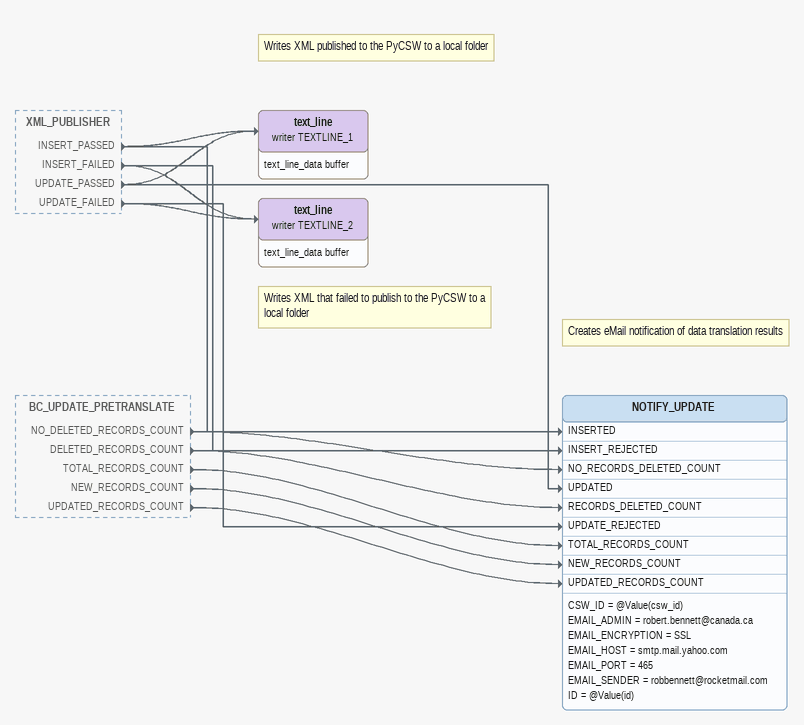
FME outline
XML_PUBLISHER [outside]
    INSERT_PASSED -> text_line (writer TEXTLINE_1)
    INSERT_PASSED -> NOTIFY_UPDATE [INSERTED]
    INSERT_FAILED -> text_line (writer TEXTLINE_2)
    INSERT_FAILED -> NOTIFY_UPDATE [INSERT_REJECTED]
    UPDATE_PASSED -> text_line (writer TEXTLINE_1)
    UPDATE_PASSED -> NOTIFY_UPDATE [UPDATED]
    UPDATE_FAILED -> text_line (writer TEXTLINE_2)
    UPDATE_FAILED -> NOTIFY_UPDATE [UPDATE_REJECTED]
BC_UPDATE_PRETRANSLATE [outside]
    NO_DELETED_RECORDS_COUNT -> NOTIFY_UPDATE [NO_RECORDS_DELETED_COUNT]
    DELETED_RECORDS_COUNT -> NOTIFY_UPDATE [RECORDS_DELETED_COUNT]
    TOTAL_RECORDS_COUNT -> NOTIFY_UPDATE [TOTAL_RECORDS_COUNT]
    NEW_RECORDS_COUNT -> NOTIFY_UPDATE [NEW_RECORDS_COUNT]
    UPDATED_RECORDS_COUNT -> NOTIFY_UPDATE [UPDATED_RECORDS_COUNT]
Note: Writes XML published to the PyCSW to a local folder
text_line (writer TEXTLINE_1)
    attributes: text_line_data buffer
Note: Writes XML that failed to publish to the PyCSW to a local folder
text_line (writer TEXTLINE_2)
    attributes: text_line_data buffer
Note: Creates eMail notification of data translation results
NOTIFY_UPDATE
    CSW_ID = @Value(csw_id)
    EMAIL_ADMIN = robert.bennett@canada.ca
    EMAIL_ENCRYPTION = SSL
    EMAIL_HOST = smtp.mail.yahoo.com
    EMAIL_PORT = 465
    EMAIL_SENDER = robbennett@rocketmail.com
    ID = @Value(id)
